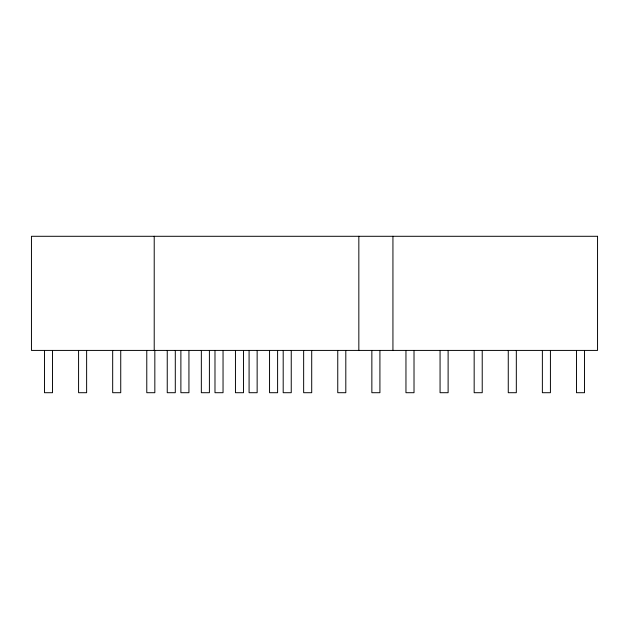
<?xml version="1.0" encoding="UTF-8"?>
<svg xmlns="http://www.w3.org/2000/svg" width="629" height="629" viewBox="0 0 629 629"><rect width="100%" height="100%" fill="white"/><g stroke="black" fill="none" stroke-linecap="round" stroke-linejoin="round"><path stroke-width="0.94" d="M584.53 350.416L584.53 392.708L576.471 392.708L576.471 350.416M550.422 350.416L550.422 392.708L542.371 392.708L542.371 350.416M516.323 350.416L516.323 392.708L508.263 392.708L508.263 350.416M482.223 350.416L482.223 392.708L474.164 392.708L474.164 350.416M448.115 350.416L448.115 392.708L440.064 392.708L440.064 350.416M414.016 350.416L414.016 392.708L405.957 392.708L405.957 350.416M392.936 236.292L392.936 350.416M379.916 350.416L379.916 392.708L371.857 392.708L371.857 350.416M358.837 236.292L358.837 350.416M345.808 350.416L345.808 392.708L337.757 392.708L337.757 350.416M311.709 350.416L311.709 392.708L303.65 392.708L303.65 350.416M291.243 350.416L291.243 392.708L283.192 392.708L283.192 350.416M277.601 350.416L277.601 392.708L269.55 392.708L269.55 350.416M257.143 350.416L257.143 392.708L249.084 392.708L249.084 350.416M243.502 350.416L243.502 392.708L235.45 392.708L235.45 350.416M223.043 350.416L223.043 392.708L214.984 392.708L214.984 350.416M209.402 350.416L209.402 392.708L201.343 392.708L201.343 350.416M188.936 350.416L188.936 392.708L180.885 392.708L180.885 350.416M175.294 350.416L175.294 392.708L167.243 392.708L167.243 350.416M154.836 350.416L154.836 392.708L146.777 392.708L146.777 350.416M154.215 236.292L154.215 350.416M120.737 350.416L120.737 392.708L112.677 392.708L112.677 350.416M86.629 350.416L86.629 392.708L78.578 392.708L78.578 350.416M52.529 350.416L52.529 392.708L44.47 392.708L44.47 350.416M597.55 236.292L31.45 236.292L31.45 350.416L597.55 350.416L597.55 236.292"/></g></svg>
